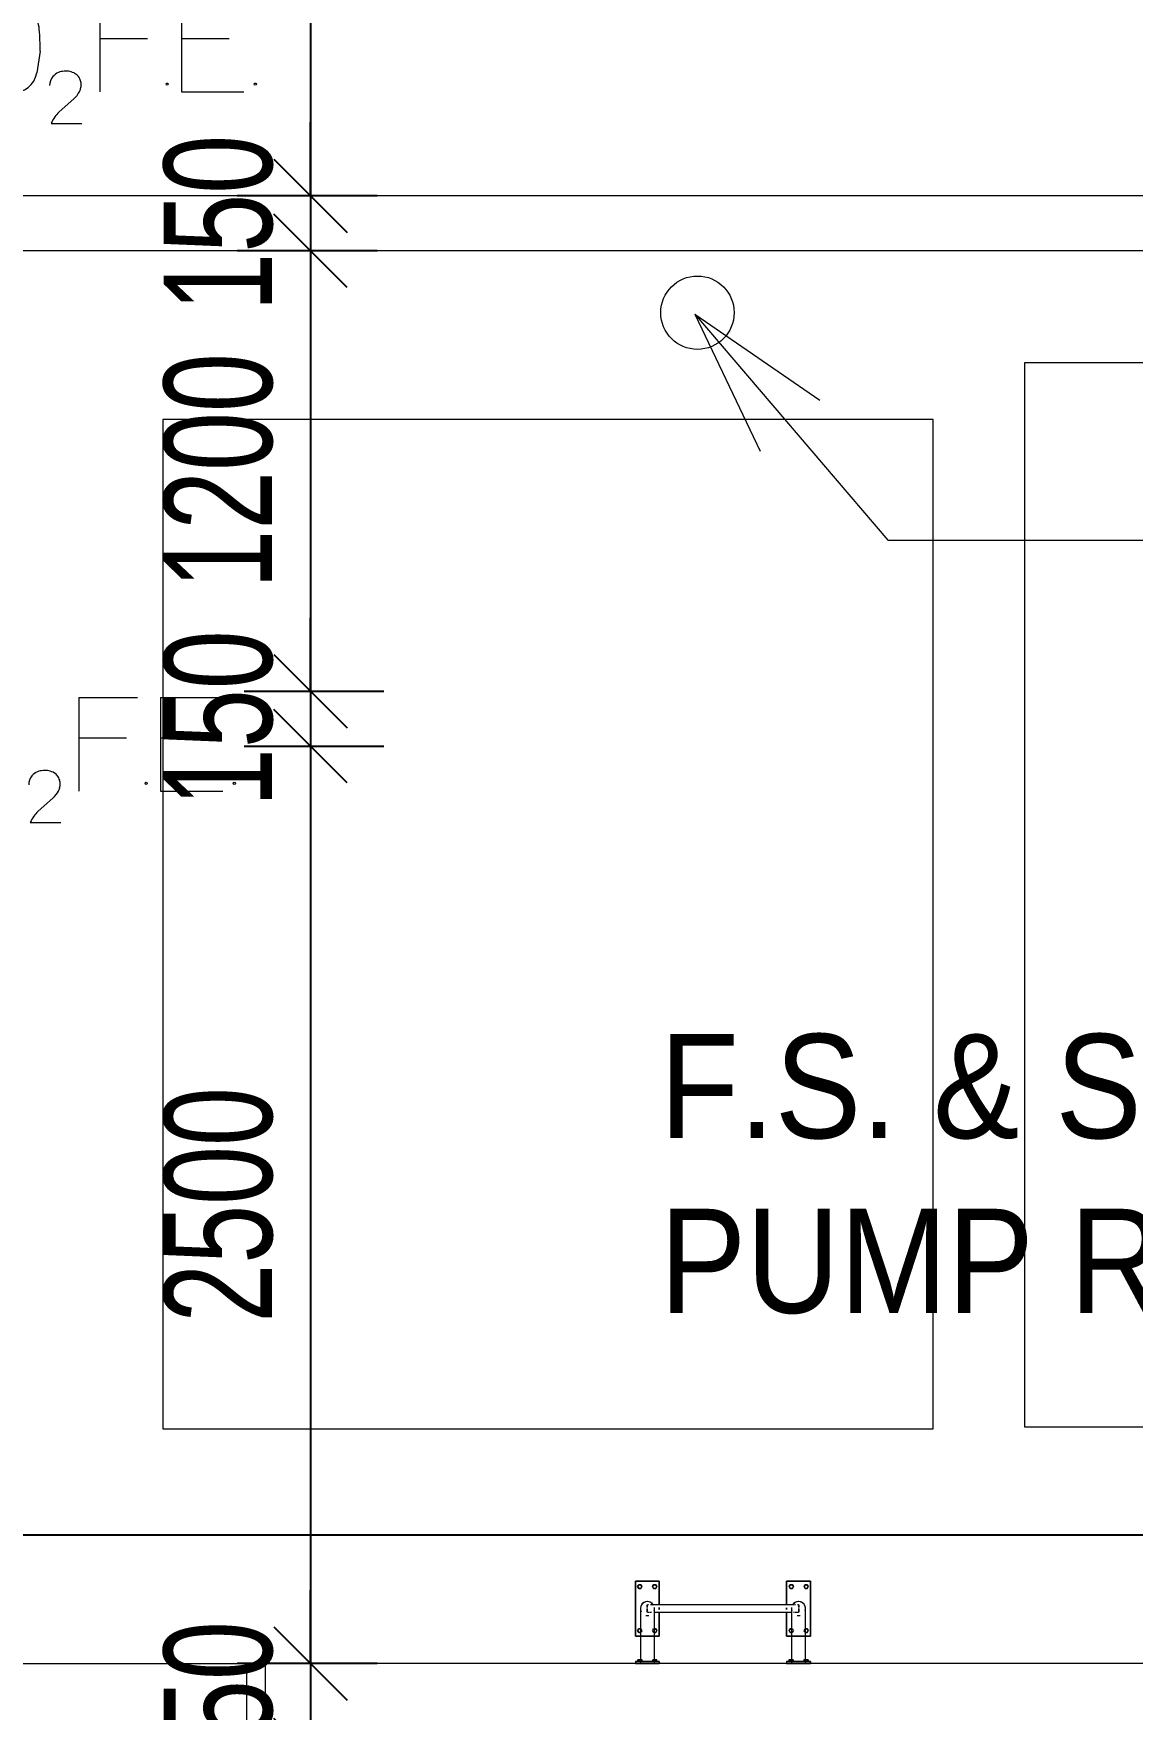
# Model space of a CAD drawing. Header units: millimetres. Extents: x 10569 to 232243, y -25347 to 80743.
# Drawn here: x 81518 to 84513, y 21332 to 25899 of the extents above; entities that cross this region are included whole.
import ezdxf

# ---------------------------------------------------------------- set-up
doc = ezdxf.new("R2010")
doc.units = ezdxf.units.MM
for name, color, linetype, lineweight in [('A-ANNO-DIMS', 211, 'Continuous', 5), ('A-DETL-GENF', 92, 'Continuous', 20), ('A-DETL-THIN', 151, 'Continuous', 9), ('A-FLOR', 192, 'Continuous', 9), ('A-WALL', 113, 'Continuous', 20), ('G-ANNO-TEXT', 231, 'Continuous', 5), ('I-FURN', 30, 'Continuous', 20)]:
    doc.layers.add(name, color=color, linetype=linetype, lineweight=lineweight)
doc.styles.add('Arial_2', font='arial.ttf', dxfattribs={"width": 0.7, "height": 295.05988})
doc.styles.add('Swis721 BT_6', font='swiss.ttf', dxfattribs={"width": 0.89, "height": 283.821263})
doc.dimstyles.new('Linear_-_1_5mm_Arial', dxfattribs={"dimscale": 304.8, "dimtxt": 300, "dimasz": 0.656168, "dimexe": 0.656168, "dimexo": 0.0625, "dimgap": 0.328084, "dimtad": 1, "dimdec": 0, "dimzin": 0, "dimdsep": 46, "dimtxsty": 'Arial_2', "dimblk1": 'OBLIQUE', "dimblk2": 'OBLIQUE', "dimsah": 1, "dimcen": 0.09, "dimadec": 0, "dimazin": 0, "dimtfac": 1, "dimtdec": 4, "dimtix": 1, "dimtmove": 0, "dimatfit": 3, "dimfxl": 0.656168, "dimfxlon": 1, "dimtvp": 1, "dimtolj": 1, "dimtzin": 0, "dimarcsym": 2})

# ---------------------------------------------------------------- blocks, each defined once
blk = doc.blocks.new('Walls 1 - Walls 1-3032194-TENDER DRAFT G_F')
at = {"layer": 'A-WALL'}
for p, q in [((83158.3, 21457.5), (82149.3, 21457.5)), ((82149.3, 21457.5), (82149.3, 16147.5)), ((83171.8, 21457.5), (83158.3, 21457.5)), ((83177.4, 21457.5), (83174.3, 21457.5)), ((83204.2, 21457.5), (83177.4, 21457.5)), ((83207.2, 21457.5), (83204.2, 21457.5)), ((83223.3, 21457.5), (83209.8, 21457.5)), ((83570.3, 21457.5), (83223.3, 21457.5)), ((83583.8, 21457.5), (83570.3, 21457.5)), ((83589.4, 21457.5), (83586.3, 21457.5)), ((83616.2, 21457.5), (83589.4, 21457.5)), ((83619.2, 21457.5), (83616.2, 21457.5)), ((83635.3, 21457.5), (83621.8, 21457.5)), ((91689.3, 21457.5), (83635.3, 21457.5))]:
    blk.add_line(p, q, dxfattribs=at)
blk = doc.blocks.new('Walls 2 - Walls 2-3045088-TENDER DRAFT G_F')
at = {"layer": 'A-WALL'}
for p in [(79039.3, 21457.5), (82099.3, 16147.5)]:
    blk.add_line(p, (82099.3, 21457.5), dxfattribs=at)
blk = doc.blocks.new('DLN_ Water Tank Cat Ladder_Low - DLN_ Water Tank Cat Ladder_Low-15029793-TENDER DRAFT G_F')
at = {"layer": 'I-FURN'}
for p, q in [((-238.5, 225), (-238.5, 75)), ((-173.5, 225), (-238.5, 225)), ((-238.5, 225), (-173.5, 225)), ((-238.5, 75), (-238.5, 225)), ((-229.7, 215), (-232.6, 210)), ((-232.6, 210), (-229.7, 215)), ((-232.6, 210), (-229.7, 205)), ((-229.7, 205), (-232.6, 210)), ((-223.9, 215), (-229.7, 215)), ((-229.7, 215), (-223.9, 215)), ((-229.7, 205), (-223.9, 205)), ((-223.9, 205), (-229.7, 205)), ((-221, 210), (-223.9, 215)), ((-223.9, 215), (-221, 210)), ((-223.9, 205), (-221, 210)), ((-221, 210), (-223.9, 205)), ((-189.1, 215), (-192, 210)), ((-192, 210), (-189.1, 215)), ((-192, 210), (-189.1, 205)), ((-189.1, 205), (-192, 210)), ((-183.3, 215), (-189.1, 215)), ((-189.1, 215), (-183.3, 215)), ((-189.1, 205), (-183.3, 205)), ((-184.3, 205), (-189.1, 205)), ((-183.3, 205), (-184.3, 205)), ((-180.4, 210), (-183.3, 215)), ((-183.3, 215), (-180.4, 210)), ((-183.3, 205), (-180.4, 210)), ((-180.4, 210), (-183.3, 205)), ((-173.5, 159.6), (-173.5, 225)), ((-173.5, 225), (-173.5, 159.6)), ((173.5, 225), (173.5, 159.7)), ((238.5, 225), (173.5, 225)), ((173.5, 225), (238.5, 225)), ((173.5, 159.7), (173.5, 225)), ((183.3, 215), (180.4, 210)), ((180.4, 210), (183.3, 215)), ((180.4, 210), (183.3, 205)), ((183.3, 205), (180.4, 210)), ((189.1, 215), (183.3, 215)), ((183.3, 215), (189.1, 215)), ((183.3, 205), (189.1, 205)), ((189.1, 205), (183.3, 205)), ((192, 210), (189.1, 215)), ((189.1, 215), (192, 210)), ((189.1, 205), (192, 210)), ((192, 210), (189.1, 205)), ((223.9, 215), (221, 210)), ((221, 210), (223.9, 215)), ((221, 210), (223.9, 205)), ((223.9, 205), (221, 210)), ((229.7, 215), (223.9, 215)), ((223.9, 215), (229.7, 215)), ((223.9, 205), (229.7, 205)), ((229.7, 205), (223.9, 205)), ((232.6, 210), (229.7, 215)), ((229.7, 215), (232.6, 210)), ((229.7, 205), (232.6, 210)), ((232.6, 210), (229.7, 205)), ((238.5, 75), (238.5, 225)), ((238.5, 225), (238.5, 75)), ((-206.5, 159.7), (-206.5, 160)), ((-206.5, 160), (-206.5, 159.7)), ((-206.5, 159.7), (-206.5, 160)), ((-206.5, 160), (-206.5, 159.7)), ((-206.5, 159.7), (-206.5, 160)), ((-206.5, 160), (-206.5, 159.7)), ((-206.5, 159.7), (-206.5, 160)), ((-206.5, 160), (-206.5, 159.7)), ((-206.5, 159.7), (-206.5, 160)), ((-206.5, 160), (-206.5, 159.7)), ((-206.5, 159.7), (-206.5, 160)), ((-206.5, 160), (-206.5, 159.7)), ((-206.5, 159.7), (-206.5, 160)), ((-206.5, 160), (-206.5, 159.7)), ((-206.5, 159.7), (-206.5, 160)), ((-206.5, 160), (-206.5, 159.7)), ((-206.5, 159.7), (-206.5, 160)), ((-206.5, 160), (-206.5, 159.7)), ((-206.5, 159.7), (-206.5, 160)), ((-206.5, 160), (-206.5, 159.7)), ((-206.5, 157.1), (-206.5, 159.7)), ((-206.5, 159.7), (-206.5, 157.1)), ((-206.5, 157.1), (-206.5, 159.7)), ((-206.5, 159.7), (-206.5, 157.1)), ((-206.5, 158.7), (-206.5, 159.7)), ((-206.5, 159.7), (-206.5, 158.7)), ((-206.5, 158.7), (-206.5, 159.7)), ((-206.5, 159.7), (-206.5, 158.7)), ((-206.5, 158.7), (-206.5, 159.7)), ((-206.5, 159.7), (-206.5, 158.7)), ((-206.5, 158.7), (-206.5, 159.7)), ((-206.5, 159.7), (-206.5, 158.7)), ((-206.5, 158.7), (-206.5, 159.7)), ((-206.5, 159.7), (-206.5, 158.7)), ((-206.5, 157.1), (-206.5, 159.7)), ((-206.5, 159.7), (-206.5, 158.7)), ((-206.5, 152.6), (-206.5, 159.7)), ((-206.5, 159.7), (-206.5, 158.7)), ((-206.5, 158.7), (-206.5, 159.7)), ((-206.5, 159.7), (-206.5, 157.1)), ((-206.5, 157.1), (-206.5, 158.7)), ((-206.5, 158.7), (-206.5, 157.1)), ((-206.5, 157.1), (-206.5, 158.7)), ((-206.5, 158.7), (-206.5, 157.1)), ((-206.5, 157.1), (-206.5, 158.7)), ((-206.5, 158.7), (-206.5, 157.1)), ((-206.5, 157.1), (-206.5, 158.7)), ((-206.5, 158.7), (-206.5, 157.1)), ((-206.5, 157.1), (-206.5, 158.7)), ((-206.5, 158.7), (-206.5, 157.1)), ((-206.5, 158.7), (-206.5, 157.1)), ((-206.5, 158.7), (-206.5, 157.1)), ((-206.5, 157.1), (-206.5, 158.7)), ((-206.5, 152.6), (-206.5, 157.1)), ((-206.5, 157.1), (-206.5, 152.6)), ((-206.5, 152.6), (-206.5, 157.1)), ((-206.5, 157.1), (-206.5, 152.6)), ((-206.5, 152.6), (-206.5, 157.1)), ((-206.5, 157.1), (-206.5, 155)), ((-206.5, 152.6), (-206.5, 157.1)), ((-206.5, 157.1), (-206.5, 155)), ((-206.5, 155), (-206.5, 157.1)), ((-206.5, 157.1), (-206.5, 155)), ((-206.5, 155), (-206.5, 157.1)), ((-206.5, 157.1), (-206.5, 155)), ((-206.5, 152.6), (-206.5, 157.1)), ((-206.5, 157.1), (-206.5, 152.6)), ((-206.5, 155), (-206.5, 157.1)), ((-206.5, 157.1), (-206.5, 152.6)), ((-206.5, 157.1), (-206.5, 155)), ((-206.5, 152.6), (-206.5, 157.1)), ((-206.5, 157.1), (-206.5, 155)), ((-206.5, 155), (-206.5, 152.6)), ((-206.5, 155), (-206.5, 152.6)), ((-206.5, 152.6), (-206.5, 155)), ((-206.5, 155), (-206.5, 152.6)), ((-206.5, 152.6), (-206.5, 155)), ((-206.5, 155), (-206.5, 152.6)), ((-206.5, 152.6), (-206.5, 155)), ((-206.5, 155), (-206.5, 152.6)), ((-206.5, 155), (-206.5, 152.6)), ((-206.5, 142.9), (-206.5, 150)), ((-206.5, 150), (-206.5, 142.9)), ((-206.5, 142.9), (-206.5, 150)), ((-206.5, 150), (-206.5, 142.9)), ((-206.5, 145), (-206.5, 150)), ((-206.5, 150), (-206.5, 147.4)), ((-206.5, 142.9), (-206.5, 150)), ((-206.5, 150), (-206.5, 147.4)), ((-206.5, 145), (-206.5, 150)), ((-206.5, 150), (-206.5, 147.4)), ((-206.5, 142.9), (-206.5, 150)), ((-206.5, 150), (-206.5, 147.4)), ((-206.5, 145), (-206.5, 150)), ((-206.5, 150), (-206.5, 147.4)), ((-206.5, 147.4), (-206.5, 150)), ((-206.5, 150), (-206.5, 145)), ((-206.5, 142.9), (-206.5, 150)), ((-206.5, 150), (-206.5, 142.9)), ((-206.5, 147.4), (-206.5, 150)), ((-206.5, 150), (-206.5, 145)), ((-206.5, 147.4), (-206.5, 142.9)), ((-206.5, 147.4), (-206.5, 145)), ((-206.5, 147.4), (-206.5, 145)), ((-206.5, 147.4), (-206.5, 142.9)), ((-206.5, 147.4), (-206.5, 145)), ((-206.5, 145), (-206.5, 147.4)), ((-206.5, 145), (-206.5, 147.4)), ((-206.5, 142.9), (-206.5, 145)), ((-206.5, 145), (-206.5, 142.9)), ((-206.5, 142.9), (-206.5, 145)), ((-206.5, 145), (-206.5, 142.9)), ((-206.5, 142.9), (-206.5, 145)), ((-206.5, 145), (-206.5, 142.9)), ((-206.5, 142.9), (-206.5, 145)), ((-206.5, 145), (-206.5, 142.9)), ((-206.5, 142.9), (-206.5, 145)), ((-206.5, 145), (-206.5, 142.9)), ((-206.5, 140), (-206.5, 142.9)), ((-206.5, 142.9), (-206.5, 140.3)), ((-206.5, 140), (-206.5, 142.9)), ((-206.5, 142.9), (-206.5, 140)), ((-206.5, 140), (-206.5, 142.9)), ((-206.5, 142.9), (-206.5, 141.3)), ((-206.5, 140), (-206.5, 142.9)), ((-206.5, 142.9), (-206.5, 140)), ((-206.5, 141.3), (-206.5, 142.9)), ((-206.5, 142.9), (-206.5, 141.3)), ((-206.5, 140.3), (-206.5, 142.9)), ((-206.5, 142.9), (-206.5, 140)), ((-206.5, 141.3), (-206.5, 142.9)), ((-206.5, 142.9), (-206.5, 141.3)), ((-206.5, 141.3), (-206.5, 142.9)), ((-206.5, 142.9), (-206.5, 141.3)), ((-206.5, 140.3), (-206.5, 142.9)), ((-206.5, 142.9), (-206.5, 141.3)), ((-206.5, 141.3), (-206.5, 142.9)), ((-206.5, 142.9), (-206.5, 140.3)), ((-206.5, 141.3), (-206.5, 140.3)), ((-206.5, 140.3), (-206.5, 141.3)), ((-206.5, 141.3), (-206.5, 140.3)), ((-206.5, 140.3), (-206.5, 141.3)), ((-206.5, 141.3), (-206.5, 140)), ((-206.5, 140), (-206.5, 141.3)), ((-206.5, 141.3), (-206.5, 140.3)), ((-206.5, 141.3), (-206.5, 140)), ((-206.5, 140.3), (-206.5, 141.3)), ((-206.5, 140.3), (-206.5, 140)), ((-206.5, 140.3), (-206.5, 140)), ((-206.5, 140), (-206.5, 140.3)), ((-206.5, 140.3), (-206.5, 140)), ((-206.5, 140), (-206.5, 140.3)), ((-206.5, 140), (-206.5, 140.3)), ((-206.5, 140.3), (-206.5, 140)), ((-206.5, 140), (-206.5, 140.3)), ((-206.5, 140), (-206.5, 140.3)), ((-206.5, 140.3), (-206.5, 140)), ((-203.4, 160), (-206, 160)), ((-203.4, 160), (-206, 160)), ((-203.4, 160), (-206, 160)), ((-203.4, 160), (-206, 160)), ((-203.4, 160), (-206, 160)), ((-203.4, 160), (-206, 160)), ((-203.4, 160), (-206, 160)), ((-203.4, 160), (-206, 160)), ((-203.4, 160), (-206, 160)), ((-203.4, 160), (-206, 160)), ((-205.6, 140), (-199.9, 140)), ((-205.6, 140), (-199.9, 140)), ((-205.6, 140), (-199.9, 140)), ((-205.6, 140), (-199.9, 140)), ((-205.6, 140), (-199.9, 140)), ((-205.6, 140), (-199.9, 140)), ((-205.6, 140), (-199.9, 140)), ((-205.6, 140), (-199.9, 140)), ((-205.6, 140), (-199.9, 140)), ((-205.6, 140), (-199.9, 140)), ((-198.1, 140), (-195.2, 140)), ((-198.1, 140), (-195.2, 140)), ((-198.1, 140), (-195.2, 140)), ((-198.1, 140), (-195.2, 140)), ((-198.1, 140), (-195.2, 140)), ((-198.1, 140), (-195.2, 140)), ((-198.1, 140), (-195.2, 140)), ((-198.1, 140), (-195.2, 140)), ((-198.1, 140), (-195.2, 140)), ((-198.1, 140), (-195.2, 140)), ((-192.6, 160), (-197.7, 160)), ((-192.6, 160), (-197.7, 160)), ((-192.6, 160), (-197.7, 160)), ((-192.6, 160), (-197.7, 160)), ((-192.6, 160), (-197.7, 160)), ((-192.6, 160), (-197.7, 160)), ((-192.6, 160), (-197.7, 160)), ((-192.6, 160), (-197.7, 160)), ((-192.6, 160), (-197.7, 160)), ((-192.6, 160), (-197.7, 160)), ((192.6, 160), (-192.6, 160)), ((192.6, 160), (-192.6, 160)), ((192.6, 160), (-192.6, 160)), ((192.6, 160), (-192.6, 160)), ((192.6, 160), (-192.6, 160)), ((192.6, 160), (-192.6, 160)), ((192.6, 160), (-192.6, 160)), ((192.6, 160), (-192.6, 160)), ((192.6, 160), (-192.6, 160)), ((192.6, 160), (-192.6, 160)), ((-188.1, 140), (188, 140)), ((-188.1, 140), (188, 140)), ((-188.1, 140), (188, 140)), ((-188.1, 140), (188, 140)), ((-188.1, 140), (188, 140)), ((-188.1, 140), (188, 140)), ((-188.1, 140), (188, 140)), ((-188.1, 140), (188, 140)), ((-188.1, 140), (188, 140)), ((-188.1, 140), (188, 140)), ((-173.5, 150.2), (-173.5, 152.6)), ((-173.5, 152.6), (-173.5, 150.2)), ((-173.5, 147.6), (-173.5, 150)), ((-173.5, 150), (-173.5, 147.6)), ((-173.5, 75), (-173.5, 140.4)), ((-173.5, 140.4), (-173.5, 75)), ((173.5, 152.4), (173.5, 150)), ((173.5, 150), (173.5, 152.4)), ((173.5, 149.8), (173.5, 147.4)), ((173.5, 147.4), (173.5, 149.8)), ((173.5, 140.3), (173.5, 75)), ((173.5, 75), (173.5, 140.3)), ((192.1, 140), (194.9, 140)), ((192.1, 140), (194.9, 140)), ((192.1, 140), (194.9, 140)), ((192.1, 140), (194.9, 140)), ((192.1, 140), (194.9, 140)), ((192.1, 140), (194.9, 140)), ((192.1, 140), (194.9, 140)), ((192.1, 140), (194.9, 140)), ((192.1, 140), (194.9, 140)), ((192.1, 140), (194.9, 140)), ((197.7, 160), (195.2, 160)), ((197.7, 160), (195.2, 160)), ((197.7, 160), (195.2, 160)), ((197.7, 160), (195.2, 160)), ((197.7, 160), (195.2, 160)), ((197.7, 160), (195.2, 160)), ((197.7, 160), (195.2, 160)), ((197.7, 160), (195.2, 160)), ((197.7, 160), (195.2, 160)), ((197.7, 160), (195.2, 160)), ((197, 140), (199.3, 140)), ((197, 140), (199.3, 140)), ((197, 140), (199.3, 140)), ((197, 140), (199.3, 140)), ((197, 140), (199.3, 140)), ((197, 140), (199.3, 140)), ((197, 140), (199.3, 140)), ((197, 140), (199.3, 140)), ((197, 140), (199.3, 140)), ((197, 140), (199.3, 140)), ((199.9, 140), (205.6, 140)), ((199.9, 140), (205.6, 140)), ((199.9, 140), (205.6, 140)), ((199.9, 140), (205.6, 140)), ((199.9, 140), (205.6, 140)), ((199.9, 140), (205.6, 140)), ((199.9, 140), (205.6, 140)), ((199.9, 140), (205.6, 140)), ((199.9, 140), (205.6, 140)), ((199.9, 140), (205.6, 140)), ((206, 160), (203.4, 160)), ((206, 160), (203.4, 160)), ((206, 160), (203.4, 160)), ((206, 160), (203.4, 160)), ((206, 160), (203.4, 160)), ((206, 160), (203.4, 160)), ((206, 160), (203.4, 160)), ((206, 160), (203.4, 160)), ((206, 160), (203.4, 160)), ((206, 160), (203.4, 160)), ((206.5, 159.7), (206.5, 160)), ((206.5, 160), (206.5, 159.7)), ((206.5, 159.7), (206.5, 160)), ((206.5, 160), (206.5, 159.7)), ((206.5, 159.7), (206.5, 160)), ((206.5, 160), (206.5, 159.7)), ((206.5, 159.7), (206.5, 160)), ((206.5, 160), (206.5, 159.7)), ((206.5, 159.7), (206.5, 160)), ((206.5, 160), (206.5, 159.7)), ((206.5, 159.7), (206.5, 160)), ((206.5, 160), (206.5, 159.7)), ((206.5, 159.7), (206.5, 160)), ((206.5, 160), (206.5, 159.7)), ((206.5, 159.7), (206.5, 160)), ((206.5, 160), (206.5, 159.7)), ((206.5, 159.7), (206.5, 160)), ((206.5, 160), (206.5, 159.7)), ((206.5, 159.7), (206.5, 160)), ((206.5, 160), (206.5, 159.7)), ((206.5, 158.7), (206.5, 159.7)), ((206.5, 159.7), (206.5, 157.1)), ((206.5, 158.7), (206.5, 159.7)), ((206.5, 159.7), (206.5, 157.1)), ((206.5, 157.1), (206.5, 159.7)), ((206.5, 159.7), (206.5, 158.7)), ((206.5, 157.1), (206.5, 159.7)), ((206.5, 159.7), (206.5, 158.7)), ((206.5, 157.1), (206.5, 159.7)), ((206.5, 159.7), (206.5, 157.1)), ((206.5, 158.7), (206.5, 159.7)), ((206.5, 159.7), (206.5, 158.7)), ((206.5, 158.7), (206.5, 159.7)), ((206.5, 159.7), (206.5, 157.1)), ((206.5, 158.7), (206.5, 159.7)), ((206.5, 159.7), (206.5, 158.7)), ((206.5, 158.7), (206.5, 159.7)), ((206.5, 159.7), (206.5, 157.1)), ((206.5, 157.1), (206.5, 159.7)), ((206.5, 159.7), (206.5, 158.7)), ((206.5, 157.1), (206.5, 158.7)), ((206.5, 157.1), (206.5, 158.7)), ((206.5, 158.7), (206.5, 157.1)), ((206.5, 158.7), (206.5, 157.1)), ((206.5, 157.1), (206.5, 158.7)), ((206.5, 158.7), (206.5, 157.1)), ((206.5, 157.1), (206.5, 158.7)), ((206.5, 157.1), (206.5, 158.7)), ((206.5, 158.7), (206.5, 157.1)), ((206.5, 157.1), (206.5, 158.7)), ((206.5, 158.7), (206.5, 157.1)), ((206.5, 152.6), (206.5, 157.1)), ((206.5, 157.1), (206.5, 152.6)), ((206.5, 152.6), (206.5, 157.1)), ((206.5, 157.1), (206.5, 152.6)), ((206.5, 155), (206.5, 157.1)), ((206.5, 157.1), (206.5, 155)), ((206.5, 155), (206.5, 157.1)), ((206.5, 157.1), (206.5, 155)), ((206.5, 152.6), (206.5, 157.1)), ((206.5, 157.1), (206.5, 152.6)), ((206.5, 152.6), (206.5, 157.1)), ((206.5, 157.1), (206.5, 152.6)), ((206.5, 155), (206.5, 157.1)), ((206.5, 157.1), (206.5, 155)), ((206.5, 155), (206.5, 157.1)), ((206.5, 157.1), (206.5, 155)), ((206.5, 155), (206.5, 157.1)), ((206.5, 157.1), (206.5, 152.6)), ((206.5, 152.6), (206.5, 157.1)), ((206.5, 157.1), (206.5, 155)), ((206.5, 152.6), (206.5, 155)), ((206.5, 155), (206.5, 152.6)), ((206.5, 152.6), (206.5, 155)), ((206.5, 155), (206.5, 152.6)), ((206.5, 152.6), (206.5, 155)), ((206.5, 155), (206.5, 152.6)), ((206.5, 152.6), (206.5, 155)), ((206.5, 155), (206.5, 152.6)), ((206.5, 152.6), (206.5, 155)), ((206.5, 155), (206.5, 152.6)), ((206.5, 145), (206.5, 150)), ((206.5, 150), (206.5, 142.9)), ((206.5, 147.4), (206.5, 150)), ((206.5, 150), (206.5, 142.9)), ((206.5, 142.9), (206.5, 150)), ((206.5, 150), (206.5, 147.4)), ((206.5, 142.9), (206.5, 150)), ((206.5, 150), (206.5, 147.4)), ((206.5, 142.9), (206.5, 150)), ((206.5, 150), (206.5, 147.4)), ((206.5, 145), (206.5, 150)), ((206.5, 150), (206.5, 147.4)), ((206.5, 142.9), (206.5, 150)), ((206.5, 150), (206.5, 147.4)), ((206.5, 142.9), (206.5, 150)), ((206.5, 150), (206.5, 147.4)), ((206.5, 147.4), (206.5, 150)), ((206.5, 150), (206.5, 147.4)), ((206.5, 147.4), (206.5, 150)), ((206.5, 150), (206.5, 147.4)), ((206.5, 145), (206.5, 147.4)), ((206.5, 147.4), (206.5, 145)), ((206.5, 147.4), (206.5, 145)), ((206.5, 147.4), (206.5, 145)), ((206.5, 147.4), (206.5, 145)), ((206.5, 147.4), (206.5, 145)), ((206.5, 147.4), (206.5, 145)), ((206.5, 145), (206.5, 147.4)), ((206.5, 147.4), (206.5, 142.9)), ((206.5, 145), (206.5, 147.4)), ((206.5, 147.4), (206.5, 145)), ((206.5, 142.9), (206.5, 145)), ((206.5, 142.9), (206.5, 145)), ((206.5, 145), (206.5, 142.9)), ((206.5, 145), (206.5, 142.9)), ((206.5, 145), (206.5, 142.9)), ((206.5, 142.9), (206.5, 145)), ((206.5, 145), (206.5, 142.9)), ((206.5, 145), (206.5, 142.9)), ((206.5, 145), (206.5, 142.9)), ((206.5, 142.9), (206.5, 145)), ((206.5, 142.9), (206.5, 145)), ((206.5, 145), (206.5, 142.9)), ((206.5, 140), (206.5, 142.9)), ((206.5, 142.9), (206.5, 140)), ((206.5, 140), (206.5, 142.9)), ((206.5, 142.9), (206.5, 141.3)), ((206.5, 140), (206.5, 142.9)), ((206.5, 142.9), (206.5, 140.3)), ((206.5, 140.3), (206.5, 142.9)), ((206.5, 142.9), (206.5, 141.3)), ((206.5, 141.3), (206.5, 142.9)), ((206.5, 142.9), (206.5, 140.3)), ((206.5, 140), (206.5, 142.9)), ((206.5, 142.9), (206.5, 141.3)), ((206.5, 141.3), (206.5, 142.9)), ((206.5, 142.9), (206.5, 140.3)), ((206.5, 140.3), (206.5, 142.9)), ((206.5, 142.9), (206.5, 140)), ((206.5, 141.3), (206.5, 142.9)), ((206.5, 142.9), (206.5, 140)), ((206.5, 140), (206.5, 142.9)), ((206.5, 142.9), (206.5, 141.3)), ((206.5, 141.3), (206.5, 140)), ((206.5, 141.3), (206.5, 140)), ((206.5, 140), (206.5, 141.3)), ((206.5, 141.3), (206.5, 140)), ((206.5, 140), (206.5, 141.3)), ((206.5, 140), (206.5, 141.3)), ((206.5, 141.3), (206.5, 140.3)), ((206.5, 140.3), (206.5, 140)), ((206.5, 140), (206.5, 140.3)), ((206.5, 140.3), (206.5, 140)), ((206.5, 140.3), (206.5, 140)), ((206.5, 140), (206.5, 140.3)), ((206.5, 140.3), (206.5, 140)), ((-229.7, 95), (-232.6, 90)), ((-232.6, 90), (-229.7, 95)), ((-224.7, 95), (-229.7, 95)), ((-229.7, 95), (-224.7, 95)), ((-221.3, 90.5), (-223.3, 94)), ((-223.3, 94), (-221.3, 90.5)), ((-189.1, 95), (-190.8, 92.1)), ((-190.8, 92.1), (-189.1, 95)), ((-183.3, 95), (-187.3, 95)), ((-187.3, 95), (-184.3, 95)), ((-184.3, 95), (-183.3, 95)), ((-180.4, 90), (-183.3, 95)), ((-183.3, 95), (-180.4, 90)), ((183.3, 95), (180.4, 90)), ((180.4, 90), (183.3, 95)), ((187.3, 95), (183.3, 95)), ((183.3, 95), (187.3, 95)), ((190.8, 92.1), (189.1, 95)), ((189.1, 95), (190.8, 92.1)), ((223.3, 94), (221.3, 90.5)), ((221.3, 90.5), (223.3, 94)), ((229.7, 95), (224.7, 95)), ((224.7, 95), (229.7, 95)), ((232.6, 90), (229.7, 95)), ((229.7, 95), (232.6, 90)), ((-238.5, 75), (-225, 75)), ((-225, 75), (-238.5, 75)), ((-232.6, 90), (-229.7, 85)), ((-229.7, 85), (-232.6, 90)), ((-229.7, 85), (-224.6, 85)), ((-224.6, 85), (-229.7, 85)), ((-225, 75), (-225, 10)), ((-223, 86.6), (-221.4, 89.3)), ((-221.4, 89.3), (-223, 86.6)), ((-222.5, 75), (-189.5, 75)), ((-189.5, 75), (-222.5, 75)), ((-191.9, 89.9), (-189.1, 85)), ((-189.1, 85), (-191.9, 89.9)), ((-187.4, 85), (-183.3, 85)), ((-183.3, 85), (-187.4, 85)), ((-187, 75), (-173.5, 75)), ((-173.5, 75), (-187, 75)), ((-187, 10), (-187, 75)), ((-183.3, 85), (-180.4, 90)), ((-180.4, 90), (-183.3, 85)), ((173.5, 75), (187, 75)), ((187, 75), (173.5, 75)), ((180.4, 90), (183.3, 85)), ((183.3, 85), (180.4, 90)), ((183.3, 85), (187.4, 85)), ((187.4, 85), (183.3, 85)), ((187, 75), (187, 10)), ((189.1, 85), (191.9, 89.9)), ((191.9, 89.9), (189.1, 85)), ((189.5, 75), (222.5, 75)), ((222.5, 75), (189.5, 75)), ((221.4, 89.3), (223, 86.6)), ((223, 86.6), (221.4, 89.3)), ((224.6, 85), (229.7, 85)), ((229.7, 85), (224.6, 85)), ((225, 75), (238.5, 75)), ((238.5, 75), (225, 75)), ((225, 10), (225, 75)), ((229.7, 85), (232.6, 90)), ((232.6, 90), (229.7, 85)), ((-229.2, 6), (-238.5, 6)), ((-238.5, 6), (-173.5, 6)), ((-238.5, 6), (-238.5, 0)), ((-238.5, 6), (-238.5, 0)), ((-173.5, 0), (-238.5, 0)), ((-238.5, 0), (-225, 0)), ((-229.2, 10), (-232.1, 10)), ((-232.1, 10), (-229.2, 10)), ((-229.2, 10), (-232.1, 10)), ((-232.1, 10), (-229.2, 10)), ((-232.1, 6), (-232.1, 10)), ((-232.1, 6), (-232.1, 10)), ((-229.2, 6), (-232.1, 6)), ((-232.1, 6), (-229.2, 6)), ((-229.2, 6), (-232.1, 6)), ((-232.1, 6), (-229.2, 6)), ((-224.9, 10), (-229.2, 10)), ((-229.2, 10), (-224.9, 10)), ((-223.4, 10), (-229.2, 10)), ((-229.2, 10), (-223.4, 10)), ((-229.2, 6), (-229.2, 10)), ((-229.2, 6), (-229.2, 10)), ((-229.2, 6), (-229.2, 10)), ((-229.2, 6), (-229.2, 10)), ((-224.9, 6), (-229.2, 6)), ((-229.2, 6), (-224.9, 6)), ((-223.4, 6), (-229.2, 6)), ((-229.2, 6), (-223.4, 6)), ((-224.9, 6), (-229.2, 6)), ((-225, 10), (-225, 0)), ((-225, 6), (-224.4, 6)), ((-222.5, 6), (-225, 6)), ((-225, 0), (-187, 0)), ((-222.5, 0), (-225, 0)), ((-225, 0), (-219.4, 0)), ((-206, 0), (-225, 0)), ((-224.4, 6), (-222.5, 6)), ((-223.4, 10), (-220.5, 10)), ((-220.5, 10), (-223.4, 10)), ((-223.4, 10), (-223.4, 6)), ((-223.4, 6), (-223.4, 10)), ((-223.4, 10), (-223.4, 6)), ((-223.4, 6), (-223.4, 10)), ((-223.4, 6), (-220.5, 6)), ((-220.5, 6), (-223.4, 6)), ((-189.5, 6), (-222.5, 6)), ((-219.4, 0), (-222.5, 0)), ((-222.5, 0), (-219.4, 0)), ((-222.3, 6), (-219.4, 6)), ((-219.4, 6), (-222.2, 6)), ((-220.5, 6), (-220.5, 10)), ((-220.5, 6), (-220.5, 10)), ((-210.9, 0), (-219.4, 0)), ((-219.4, 0), (-192.6, 0)), ((-219.4, 0), (-215.5, 0)), ((-219.2, 6), (-215.5, 6)), ((-215.5, 6), (-219.1, 6)), ((-215.5, 0), (-210.9, 0)), ((-215.2, 6), (-210.9, 6)), ((-210.9, 6), (-215.1, 6)), ((-206, 0), (-210.9, 0)), ((-210.9, 0), (-206, 0)), ((-210.5, 6), (-206, 6)), ((-206, 6), (-210.5, 6)), ((-201.1, 0), (-206, 0)), ((-206, 0), (-201.1, 0)), ((-187, 0), (-206, 0)), ((-205.6, 6), (-201.1, 6)), ((-201.1, 6), (-205.6, 6)), ((-196.5, 0), (-201.1, 0)), ((-201.1, 0), (-196.5, 0)), ((-200.7, 6), (-196.5, 6)), ((-196.5, 6), (-200.7, 6)), ((-192.6, 0), (-196.5, 0)), ((-196.5, 0), (-192.6, 0)), ((-196.2, 6), (-192.6, 6)), ((-192.6, 6), (-196.2, 6)), ((-187.6, 0), (-192.6, 0)), ((-192.6, 0), (-189.5, 0)), ((-192.6, 0), (-187, 0)), ((-192.3, 6), (-189.5, 6)), ((-189.5, 6), (-192.3, 6)), ((-188.6, 10), (-191.5, 10)), ((-191.5, 10), (-188.6, 10)), ((-191.5, 6), (-191.5, 10)), ((-191.5, 6), (-191.5, 10)), ((-188.6, 6), (-191.5, 6)), ((-191.5, 6), (-188.6, 6)), ((-189.5, 6), (-187, 6)), ((-187.6, 6), (-189.5, 6)), ((-188.6, 10), (-182.8, 10)), ((-182.8, 10), (-188.6, 10)), ((-188.6, 10), (-188.6, 6)), ((-188.6, 6), (-188.6, 10)), ((-188.6, 10), (-188.6, 6)), ((-188.6, 6), (-188.6, 10)), ((-188.6, 6), (-182.8, 6)), ((-182.8, 6), (-188.6, 6)), ((-187, 6), (-187.6, 6)), ((-187, 0), (-187.6, 0)), ((-187, 10), (-182.8, 10)), ((-182.8, 10), (-187, 10)), ((-187, 0), (-187, 10)), ((-187, 6), (-182.8, 6)), ((-182.8, 6), (-187, 6)), ((-184.3, 6), (-187, 6)), ((-187, 0), (-173.5, 0)), ((-182.8, 10), (-179.9, 10)), ((-179.9, 10), (-182.8, 10)), ((-182.8, 10), (-179.9, 10)), ((-179.9, 10), (-182.8, 10)), ((-182.8, 6), (-182.8, 10)), ((-182.8, 6), (-182.8, 10)), ((-182.8, 6), (-182.8, 10)), ((-182.8, 6), (-182.8, 10)), ((-182.8, 6), (-179.9, 6)), ((-179.9, 6), (-182.8, 6)), ((-182.8, 6), (-179.9, 6)), ((-179.9, 6), (-182.8, 6)), ((-173.5, 6), (-182.8, 6)), ((-179.9, 6), (-179.9, 10)), ((-179.9, 6), (-179.9, 10)), ((-173.5, 0), (-173.5, 6)), ((-173.5, 6), (-173.5, 0)), ((182.8, 6), (173.5, 6)), ((173.5, 6), (238.5, 6)), ((173.5, 6), (173.5, 0)), ((173.5, 6), (173.5, 0)), ((238.5, 0), (173.5, 0)), ((173.5, 0), (187, 0)), ((182.8, 10), (179.9, 10)), ((179.9, 10), (182.8, 10)), ((182.8, 10), (179.9, 10)), ((179.9, 10), (182.8, 10)), ((179.9, 10), (179.9, 6)), ((179.9, 10), (179.9, 6)), ((182.8, 6), (179.9, 6)), ((179.9, 6), (182.8, 6)), ((182.8, 6), (179.9, 6)), ((179.9, 6), (182.8, 6)), ((187.1, 10), (182.8, 10)), ((182.8, 10), (187.1, 10)), ((188.6, 10), (182.8, 10)), ((182.8, 10), (188.6, 10)), ((182.8, 10), (182.8, 6)), ((182.8, 10), (182.8, 6)), ((182.8, 10), (182.8, 6)), ((182.8, 10), (182.8, 6)), ((187.1, 6), (182.8, 6)), ((182.8, 6), (187.1, 6)), ((188.6, 6), (182.8, 6)), ((182.8, 6), (188.6, 6)), ((187.1, 6), (182.8, 6)), ((187, 10), (187, 0)), ((187, 6), (189.5, 6)), ((189.5, 6), (187, 6)), ((187, 0), (225, 0)), ((196.5, 0), (187, 0)), ((187, 0), (206, 0)), ((206, 0), (187, 0)), ((188.6, 10), (191.5, 10)), ((191.5, 10), (188.6, 10)), ((188.6, 10), (188.6, 6)), ((188.6, 6), (188.6, 10)), ((188.6, 10), (188.6, 6)), ((188.6, 6), (188.6, 10)), ((188.6, 6), (191.5, 6)), ((191.5, 6), (188.6, 6)), ((222.5, 6), (189.5, 6)), ((189.5, 0), (192.6, 0)), ((189.7, 6), (192.6, 6)), ((192.6, 6), (189.8, 6)), ((191.5, 10), (191.5, 6)), ((191.5, 10), (191.5, 6)), ((192.6, 0), (219.4, 0)), ((192.8, 6), (196.5, 6)), ((196.5, 6), (192.9, 6)), ((206, 0), (196.5, 0)), ((196.8, 6), (201.1, 6)), ((201.1, 6), (196.9, 6)), ((201.5, 6), (206, 6)), ((206, 6), (201.5, 6)), ((222.5, 0), (206, 0)), ((206, 0), (225, 0)), ((225, 0), (206, 0)), ((206.4, 6), (210.9, 6)), ((210.9, 6), (206.4, 6)), ((211.3, 6), (215.5, 6)), ((215.5, 6), (211.3, 6)), ((215.8, 6), (219.4, 6)), ((219.4, 6), (215.8, 6)), ((219.4, 0), (222.5, 0)), ((219.7, 6), (222.5, 6)), ((222.5, 6), (219.7, 6)), ((223.4, 10), (220.5, 10)), ((220.5, 10), (223.4, 10)), ((220.5, 10), (220.5, 6)), ((220.5, 10), (220.5, 6)), ((223.4, 6), (220.5, 6)), ((220.5, 6), (223.4, 6)), ((222.5, 6), (225, 6)), ((225, 6), (222.5, 6)), ((225, 0), (222.5, 0)), ((223.4, 10), (229.2, 10)), ((229.2, 10), (223.4, 10)), ((223.4, 10), (223.4, 6)), ((223.4, 6), (223.4, 10)), ((223.4, 10), (223.4, 6)), ((223.4, 6), (223.4, 10)), ((223.4, 6), (229.2, 6)), ((229.2, 6), (223.4, 6)), ((225, 10), (229.2, 10)), ((229.2, 10), (225, 10)), ((225, 0), (225, 10)), ((225, 6), (229.2, 6)), ((229.2, 6), (225, 6)), ((229.2, 6), (225, 6)), ((225, 0), (238.5, 0)), ((229.2, 10), (232.1, 10)), ((232.1, 10), (229.2, 10)), ((229.2, 10), (232.1, 10)), ((232.1, 10), (229.2, 10)), ((229.2, 10), (229.2, 6)), ((229.2, 10), (229.2, 6)), ((229.2, 10), (229.2, 6)), ((229.2, 10), (229.2, 6)), ((229.2, 6), (232.1, 6)), ((232.1, 6), (229.2, 6)), ((229.2, 6), (232.1, 6)), ((232.1, 6), (229.2, 6)), ((238.5, 6), (229.2, 6)), ((232.1, 10), (232.1, 6)), ((232.1, 10), (232.1, 6)), ((238.5, 0), (238.5, 6)), ((238.5, 6), (238.5, 0))]:
    blk.add_line(p, q, dxfattribs=at)
at = {"layer": 'I-FURN', "flags": 128}
for points in [[(-225, 150), (-225, 143.7), (-225, 125.9), (-225, 99.5), (-225, 75)], [(-187, 75), (-187, 105.1), (-187, 130.1), (-187, 145.9), (-187, 150)], [(187, 150), (187, 143.7), (187, 125.9), (187, 99.5), (187, 75)], [(225, 75), (225, 105.1), (225, 130.1), (225, 145.9), (225, 150)]]:
    blk.add_lwpolyline(points, dxfattribs=at)
at = {"layer": 'I-FURN'}
for centre, start, end in [((-206, 150), 30.4516, 180), ((-206, 150), 30.4516, 180), ((-206, 150), 90, 208.4537), ((-206, 150), 180, 208.4537), ((-206, 150), 180, 208.4537), ((-206, 150), 30.4516, 90), ((-206, 150), 345, 346.312), ((-206, 150), 345, 346.312), ((-206, 150), 345, 346.312), ((-206, 150), 0.3724, 7.8947), ((-206, 150), 0.3724, 7.8947), ((-206, 150), 0.3724, 7.8947), ((-206, 150), 352.4718, 0), ((-206, 150), 352.4718, 360), ((-206, 150), 352.4718, 0), ((206, 150), 172.4718, 180), ((206, 150), 172.4718, 180), ((206, 150), 172.4718, 180), ((206, 150), 180.3724, 187.8947), ((206, 150), 180.3724, 187.8947), ((206, 150), 180.3724, 187.8947), ((206, 150), 193.688, 195), ((206, 150), 193.688, 195), ((206, 150), 193.688, 195), ((206, 150), 0, 149.3929), ((206, 150), 0, 149.3929), ((206, 150), 90, 149.3929), ((206, 150), 345, 90), ((206, 150), 345, 0), ((206, 150), 345, 360), ((-206, 150), 257.8469, 268.3857), ((-206, 150), 257.8469, 268.3857), ((-206, 150), 257.8469, 268.3857), ((-206, 150), 271.5036, 282.1433), ((-206, 150), 271.5036, 282.1433), ((-206, 150), 271.5036, 282.1433), ((206, 150), 257.8469, 268.3857), ((206, 150), 257.8469, 268.3857), ((206, 150), 257.8469, 268.3857), ((206, 150), 271.5036, 282.1433), ((206, 150), 271.5036, 282.1433), ((206, 150), 271.5036, 282.1433)]:
    blk.add_arc(centre, 19, start, end, dxfattribs=at)
blk = doc.blocks.new('DLN_2D- CO2F_E - COFE-19082813-TENDER DRAFT G_F')
at = {"layer": 'A-DETL-GENF'}
for p, q in [((86.7, 335.3), (-27.7, 171.9)), ((86.7, 335.3), (86.7, 86)), ((231.7, 331.8), (208.6, 213)), ((231.7, 331.8), (343.3, 331.8)), ((414.6, 336.5), (414.6, 92.4)), ((1356.6, 330.4), (1516.6, 330.4)), ((1356.6, 330.4), (1356.6, 75.6)), ((1579.7, 330.4), (1749.7, 330.4)), ((1579.7, 330.4), (1579.7, 75.6)), ((414.6, 180.8), (502.8, 268.9)), ((698, 238.7), (698, 76.5)), ((208.6, 213), (234.7, 207.9)), ((1038.2, 186.8), (1047.6, 127.5)), ((1194.4, 186.8), (1185, 127.5)), ((1356.6, 221.3), (1486.6, 221.3)), ((1579.7, 221.3), (1709.7, 221.3)), ((-27.7, 171.9), (141, 171.9)), ((414.6, 180.8), (527.7, 92.4)), ((1245, 20), (1286.7, 57.1)), ((1579.7, 75.6), (1749.7, 75.6)), ((1224.3, -10.2), (1307.9, -10.2))]:
    blk.add_line(p, q, dxfattribs=at)
for centre, radius in [((131.8, 102.5), 7.48), ((1540.3, 96.7), 3), ((1780.6, 96.7), 3), ((-140, -6.8), 60)]:
    blk.add_circle(centre, radius, dxfattribs=at)
for centre, radius, start, end in [((903.2, 196.9), 133.5, 87.6545, 116.6047), ((904.7, 231.4), 98.9, 49.3487, 87.6545), ((1114.2, 267.7), 62.8, 88.1154, 155.8846), ((1118.4, 267.7), 62.8, 24.1154, 91.8846), ((889.7, 227), 100.5, 139.3393, 165.241), ((889.7, 227), 100.5, 117.3794, 139.3393), ((1139.6, 238.4), 99.2, 146.4031, 175.5969), ((1093, 238.4), 99.2, 4.4031, 33.5969), ((689, 176.3), 116.4, 146.781, 161.219), ((643, 206.4), 61.4, 118.4863, 146.781), ((643, 206.4), 61.4, 87.5137, 118.4863), ((642.5, 194.6), 73.2, 66.4863, 87.5137), ((648.8, 209.1), 57.4, 31.0497, 66.4863), ((1084.3, 174.2), 302.2, 164.9644, 172.7557), ((1870.4, 182.1), 832.2, 175.5969, 179.6803), ((362.2, 182.1), 832.2, 0.3197, 4.4031), ((264.8, 143.9), 70.7, 183.8046, 115.1955), ((654.8, 187.9), 80.3, 161.219, 180.781), ((757.1, 189.3), 182.6, 180.781, 189.219), ((895.4, 198.8), 111.7, 173.0655, 194.7367), ((661, 173.7), 85.2, 189.219, 210.781), ((1183.6, 277.9), 410.6, 195.1825, 200.7734), ((643, 163), 64.4, 210.781, 239.219), ((643, 163), 64.4, 239.219, 271.0549), ((643, 163), 64.4, 271.0549, 328.5853), ((871.4, 159.2), 76.5, 200.5788, 234.8357), ((895.1, 194.6), 119.2, 235.3378, 254.6622), ((903.3, 174.7), 99.8, 297.0921, 320.3091), ((1108.9, 137.2), 62.1, 189, 276.8019), ((1123.7, 137.2), 62.1, 263.1981, 351), ((1259.5, 92.2), 39.4, 141.0169, 178.9831), ((1259.5, 92.2), 39.4, 112.8661, 141.0169), ((1259.5, 92.2), 39.4, 90.3809, 112.8661), ((1265.6, 88.1), 44, 77.7176, 98.2824), ((1264.6, 83.8), 48.4, 58.2824, 77.7176), ((1274.5, 99.8), 29.6, 35.7176, 58.2824), ((1263.6, 91.9), 43.1, 18.2824, 35.7176), ((1277.9, 96.6), 28, 357.7176, 18.2824), ((1276.2, 93.6), 29.7, 342.2769, 3.7231), ((624.1, 76.5), 73.8, 218.3959, 0), ((900.4, 215.4), 140.6, 254.7908, 273.2092), ((903.3, 174.7), 99.8, 272.9079, 297.0921), ((1227.8, 118.3), 84.9, 313.9551, 330.0449), ((1193.3, 120.1), 116.8, 337.7231, 342.2769), ((1350.6, -71.3), 140.4, 145.8137, 154.1863), ((1300.9, -37.6), 80.3, 134.1863, 145.8137)]:
    blk.add_arc(centre, radius, start, end, dxfattribs=at)
blk = doc.blocks.new('_Oblique')
at = {"color": 0, "linetype": 'ByBlock', "lineweight": -2}
blk.add_line((-0.5, -0.5), (0.5, 0.5), dxfattribs=at)
blk = doc.blocks.new('DIMBLOCK79-TENDER DRAFT G_F')
at = {"layer": 'A-ANNO-DIMS', "color": 0, "lineweight": -2, "transparency": 16777216}
for p, q in [((82453.8, 31457.5), (82072.8, 31457.5)), ((82272.8, 31457.5), (82272.8, 25457.5)), ((82453.8, 25457.5), (82072.8, 25457.5))]:
    blk.add_line(p, q, dxfattribs=at)
at = {"layer": 'Defpoints', "color": 0, "transparency": 16777216}
for p in [(82472.8, 31457.5), (82272.8, 25457.5), (82472.8, 25457.5)]:
    blk.add_point(p, dxfattribs=at)
at = {"layer": 'A-ANNO-DIMS', "color": 0, "lineweight": -2, "transparency": 16777216, "xscale": 200, "yscale": 200, "zscale": 200}
for p, rotation in [((82272.8, 31457.5), 90), ((82272.8, 25457.5), 270)]:
    blk.add_blockref('_Oblique', p, dxfattribs=dict(at, rotation=rotation))
at = {"layer": 'A-ANNO-DIMS', "color": 0, "transparency": 16777216, "insert": (82022.2, 28457.5), "char_height": 295.06, "width": 753.231, "attachment_point": 5, "rotation": 90, "style": 'Arial_2'}
blk.add_mtext('\\A1;6000', dxfattribs=at)
blk = doc.blocks.new('DIMBLOCK80-TENDER DRAFT G_F')
at = {"layer": 'A-ANNO-DIMS', "color": 0, "lineweight": -2, "transparency": 16777216}
for p, q in [((82272.8, 25457.5), (82272.8, 25657.5)), ((82453.8, 25457.5), (82072.8, 25457.5)), ((82272.8, 25457.5), (82272.8, 25307.5)), ((82453.8, 25307.5), (82072.8, 25307.5)), ((82272.8, 25307.5), (82272.8, 25107.5))]:
    blk.add_line(p, q, dxfattribs=at)
at = {"layer": 'Defpoints', "color": 0, "transparency": 16777216}
for p in [(82472.8, 25457.5), (82272.8, 25307.5), (82472.8, 25307.5)]:
    blk.add_point(p, dxfattribs=at)
at = {"layer": 'A-ANNO-DIMS', "color": 0, "lineweight": -2, "transparency": 16777216, "xscale": 200, "yscale": 200, "zscale": 200}
for p, rotation in [((82272.8, 25457.5), 270), ((82272.8, 25307.5), 90)]:
    blk.add_blockref('_Oblique', p, dxfattribs=dict(at, rotation=rotation))
at = {"layer": 'A-ANNO-DIMS', "color": 0, "transparency": 16777216, "insert": (82022.2, 25382.5), "char_height": 295.06, "width": 564.923, "attachment_point": 5, "rotation": 90, "style": 'Arial_2'}
blk.add_mtext('\\A1;150', dxfattribs=at)
blk = doc.blocks.new('DIMBLOCK81-TENDER DRAFT G_F')
at = {"layer": 'A-ANNO-DIMS', "color": 0, "lineweight": -2, "transparency": 16777216}
for p, q in [((82453.8, 25307.5), (82072.8, 25307.5)), ((82272.8, 25307.5), (82272.8, 24107.5)), ((82091.9, 24107.5), (82472.8, 24107.5))]:
    blk.add_line(p, q, dxfattribs=at)
at = {"layer": 'Defpoints', "color": 0, "transparency": 16777216}
for p in [(82472.8, 25307.5), (82072.8, 24107.5), (82272.8, 24107.5)]:
    blk.add_point(p, dxfattribs=at)
at = {"layer": 'A-ANNO-DIMS', "color": 0, "lineweight": -2, "transparency": 16777216, "xscale": 200, "yscale": 200, "zscale": 200}
for p, rotation in [((82272.8, 25307.5), 90), ((82272.8, 24107.5), 270)]:
    blk.add_blockref('_Oblique', p, dxfattribs=dict(at, rotation=rotation))
at = {"layer": 'A-ANNO-DIMS', "color": 0, "transparency": 16777216, "insert": (82022.2, 24707.5), "char_height": 295.06, "width": 753.231, "attachment_point": 5, "rotation": 90, "style": 'Arial_2'}
blk.add_mtext('\\A1;1200', dxfattribs=at)
blk = doc.blocks.new('DIMBLOCK82-TENDER DRAFT G_F')
at = {"layer": 'A-ANNO-DIMS', "color": 0, "lineweight": -2, "transparency": 16777216}
for p, q in [((82272.8, 24107.5), (82272.8, 24307.5)), ((82091.9, 24107.5), (82472.8, 24107.5)), ((82272.8, 24107.5), (82272.8, 23957.5)), ((82091.9, 23957.5), (82472.8, 23957.5)), ((82272.8, 23957.5), (82272.8, 23757.5))]:
    blk.add_line(p, q, dxfattribs=at)
at = {"layer": 'Defpoints', "color": 0, "transparency": 16777216}
for p in [(82072.8, 24107.5), (82072.8, 23957.5), (82272.8, 23957.5)]:
    blk.add_point(p, dxfattribs=at)
at = {"layer": 'A-ANNO-DIMS', "color": 0, "lineweight": -2, "transparency": 16777216, "xscale": 200, "yscale": 200, "zscale": 200}
for p, rotation in [((82272.8, 24107.5), 270), ((82272.8, 23957.5), 90)]:
    blk.add_blockref('_Oblique', p, dxfattribs=dict(at, rotation=rotation))
at = {"layer": 'A-ANNO-DIMS', "color": 0, "transparency": 16777216, "insert": (82022.2, 24032.5), "char_height": 295.06, "width": 564.923, "attachment_point": 5, "rotation": 90, "style": 'Arial_2'}
blk.add_mtext('\\A1;150', dxfattribs=at)
blk = doc.blocks.new('DIMBLOCK83-TENDER DRAFT G_F')
at = {"layer": 'A-ANNO-DIMS', "color": 0, "lineweight": -2, "transparency": 16777216}
for p, q in [((82091.9, 23957.5), (82472.8, 23957.5)), ((82272.8, 23957.5), (82272.8, 21457.5)), ((82453.8, 21457.5), (82072.8, 21457.5))]:
    blk.add_line(p, q, dxfattribs=at)
at = {"layer": 'Defpoints', "color": 0, "transparency": 16777216}
for p in [(82072.8, 23957.5), (82272.8, 21457.5), (82472.8, 21457.5)]:
    blk.add_point(p, dxfattribs=at)
at = {"layer": 'A-ANNO-DIMS', "color": 0, "lineweight": -2, "transparency": 16777216, "xscale": 200, "yscale": 200, "zscale": 200}
for p, rotation in [((82272.8, 23957.5), 90), ((82272.8, 21457.5), 270)]:
    blk.add_blockref('_Oblique', p, dxfattribs=dict(at, rotation=rotation))
at = {"layer": 'A-ANNO-DIMS', "color": 0, "transparency": 16777216, "insert": (82022.2, 22707.5), "char_height": 295.06, "width": 753.231, "attachment_point": 5, "rotation": 90, "style": 'Arial_2'}
blk.add_mtext('\\A1;2500', dxfattribs=at)
blk = doc.blocks.new('DIMBLOCK84-TENDER DRAFT G_F')
at = {"layer": 'A-ANNO-DIMS', "color": 0, "lineweight": -2, "transparency": 16777216}
for p, q in [((82272.8, 21457.5), (82272.8, 21657.5)), ((82453.8, 21457.5), (82072.8, 21457.5)), ((82272.8, 21457.5), (82272.8, 21207.5)), ((82453.8, 21207.5), (82072.8, 21207.5)), ((82272.8, 21207.5), (82272.8, 21007.5))]:
    blk.add_line(p, q, dxfattribs=at)
at = {"layer": 'Defpoints', "color": 0, "transparency": 16777216}
for p in [(82472.8, 21457.5), (82272.8, 21207.5), (82472.8, 21207.5)]:
    blk.add_point(p, dxfattribs=at)
at = {"layer": 'A-ANNO-DIMS', "color": 0, "lineweight": -2, "transparency": 16777216, "xscale": 200, "yscale": 200, "zscale": 200}
for p, rotation in [((82272.8, 21457.5), 270), ((82272.8, 21207.5), 90)]:
    blk.add_blockref('_Oblique', p, dxfattribs=dict(at, rotation=rotation))
at = {"layer": 'A-ANNO-DIMS', "color": 0, "transparency": 16777216, "insert": (82022.2, 21332.5), "char_height": 295.06, "width": 564.923, "attachment_point": 5, "rotation": 90, "style": 'Arial_2'}
blk.add_mtext('\\A1;250', dxfattribs=at)
blk = doc.blocks.new('DIMBLOCK166-TENDER DRAFT G_F')
at = {"layer": 'A-ANNO-DIMS', "color": 0, "lineweight": -2, "transparency": 16777216}
for p, q in [((78989.3, 21989.5), (78989.3, 21608.5)), ((91539.3, 21989.5), (91539.3, 21608.5)), ((78989.3, 21808.5), (91539.3, 21808.5))]:
    blk.add_line(p, q, dxfattribs=at)
at = {"layer": 'Defpoints', "color": 0, "transparency": 16777216}
for p in [(78989.3, 22008.5), (91539.3, 22008.5), (91539.3, 21808.5)]:
    blk.add_point(p, dxfattribs=at)
at = {"layer": 'A-ANNO-DIMS', "color": 0, "lineweight": -2, "transparency": 16777216, "xscale": 200, "yscale": 200, "zscale": 200, "rotation": 180}
blk.add_blockref('_Oblique', (78989.3, 21808.5), dxfattribs=at)
at = {"layer": 'A-ANNO-DIMS', "color": 0, "lineweight": -2, "transparency": 16777216, "xscale": 200, "yscale": 200, "zscale": 200}
blk.add_blockref('_Oblique', (91539.3, 21808.5), dxfattribs=at)
at = {"layer": 'A-ANNO-DIMS', "color": 0, "transparency": 16777216, "insert": (85264.3, 22059.2), "char_height": 295.06, "width": 941.538, "attachment_point": 5, "style": 'Arial_2'}
blk.add_mtext('\\A1;12550', dxfattribs=at)

msp = doc.modelspace()

# ---------------------------------------------------------------- linework, layer by layer
at = {"layer": 'A-DETL-THIN'}
msp.add_circle((83327.24229, 25138.66424), 100, dxfattribs=at)
at = {"layer": 'A-FLOR'}
for p, q in [((86618.26812, 25002.48547), (84218.26812, 25002.48547)), ((84218.26812, 25002.48547), (84218.26812, 22102.68036)), ((81869.62931, 24847.68036), (81869.62931, 22097.68036)), ((83969.62931, 24847.68036), (81869.62931, 24847.68036)), ((83969.62931, 22097.68036), (83969.62931, 24847.68036)), ((81869.62931, 22097.68036), (83969.62931, 22097.68036)), ((84218.26812, 22102.68036), (86618.26812, 22102.68036))]:
    msp.add_line(p, q, dxfattribs=at)
at = {"layer": 'A-WALL'}
for p, q in [((91539.29296, 25457.48547), (80064.29296, 25457.48547)), ((91539.29296, 25307.48547), (80339.29296, 25307.48547))]:
    msp.add_line(p, q, dxfattribs=at)
at = {"layer": 'G-ANNO-TEXT', "color": 60}
for p, q in [((83320.07465, 25134.97392), (83661.24772, 24900.2647)), ((83320.07465, 25134.97392), (83498.18458, 24761.12324)), ((83320.07465, 25134.97392), (83845.99899, 24518.63087)), ((83845.99899, 24518.63087), (85901.8772, 24518.63087))]:
    msp.add_line(p, q, dxfattribs=at)

# ---------------------------------------------------------------- block references
at = {"layer": 'A-DETL-GENF'}
for p in [(80341.43351, 25664.89748), (80284.29296, 23759.31321)]:
    msp.add_blockref('DLN_2D- CO2F_E - COFE-19082813-TENDER DRAFT G_F', p, dxfattribs=at)
at = {"layer": 'A-WALL'}
for name in ['Walls 2 - Walls 2-3045088-TENDER DRAFT G_F', 'Walls 1 - Walls 1-3032194-TENDER DRAFT G_F']:
    msp.add_blockref(name, (0, 0), dxfattribs=at)
at = {"layer": 'I-FURN'}
msp.add_blockref('DLN_ Water Tank Cat Ladder_Low - DLN_ Water Tank Cat Ladder_Low-15029793-TENDER DRAFT G_F', (83396.79296, 21457.48547), dxfattribs=at)

# ---------------------------------------------------------------- texts
at = {"layer": 'G-ANNO-TEXT', "color": 7, "insert": (83224.70682, 23173.15958), "char_height": 283.8212635, "width": 3517.2, "attachment_point": 1, "line_spacing_factor": 1.00667, "style": 'Swis721 BT_6'}
msp.add_mtext('F.S. & SPRINKLER\\PPUMP ROOM\\P', dxfattribs=at)

# ---------------------------------------------------------------- dimensions: what is measured, and where the dimension line sits
at = {"layer": 'A-ANNO-DIMS'}
for base, p1, p2, override, picture, middle in [((82272.81866, 25457.48547), (82472.81866, 31457.48546), (82472.81866, 25457.48547), {"dimpost": '<>', "dimfxl": 5999.999991}, 'DIMBLOCK79-TENDER DRAFT G_F', (82022.16905, 28457.48546)), ((82272.81866, 25307.48547), (82472.81866, 25457.48547), (82472.81866, 25307.48547), {"dimpost": '<>', "dimfxl": 150}, 'DIMBLOCK80-TENDER DRAFT G_F', (82022.16905, 25382.48547)), ((82272.81866, 24107.48547), (82472.81866, 25307.48547), (82072.81866, 24107.48547), {"dimpost": '<>', "dimfxl": 1264.911064}, 'DIMBLOCK81-TENDER DRAFT G_F', (82022.16905, 24707.48547)), ((82272.81866, 23957.48547), (82072.81866, 24107.48547), (82072.81866, 23957.48547), {"dimpost": '<>', "dimfxl": 150}, 'DIMBLOCK82-TENDER DRAFT G_F', (82022.16905, 24032.48547)), ((82272.81866, 21457.48547), (82072.81866, 23957.48547), (82472.81866, 21457.48547), {"dimpost": '<>', "dimfxl": 2531.79778}, 'DIMBLOCK83-TENDER DRAFT G_F', (82022.16905, 22707.48547)), ((82272.81866, 21207.48547), (82472.81866, 21457.48547), (82472.81866, 21207.48547), {"dimpost": '<>', "dimfxl": 250}, 'DIMBLOCK84-TENDER DRAFT G_F', (82022.16905, 21332.48547))]:
    dim = msp.add_linear_dim(base=base, p1=p1, p2=p2, angle=90, dimstyle='Linear_-_1_5mm_Arial', override=override, dxfattribs=at)
    dim.commit()
    dim.dimension.update_dxf_attribs({"geometry": picture, "text_midpoint": middle})
dim = msp.add_linear_dim(base=(91539.29296, 21808.50502), p1=(78989.29296, 22008.50502), p2=(91539.29296, 22008.50502), dimstyle='Linear_-_1_5mm_Arial', override={"dimpost": '<>', "dimfxl": 12550}, dxfattribs=at)
dim.commit()
dim.dimension.update_dxf_attribs({"geometry": 'DIMBLOCK166-TENDER DRAFT G_F', "text_midpoint": (85264.29296, 22059.15463)})

doc.saveas('drawing.dxf')
